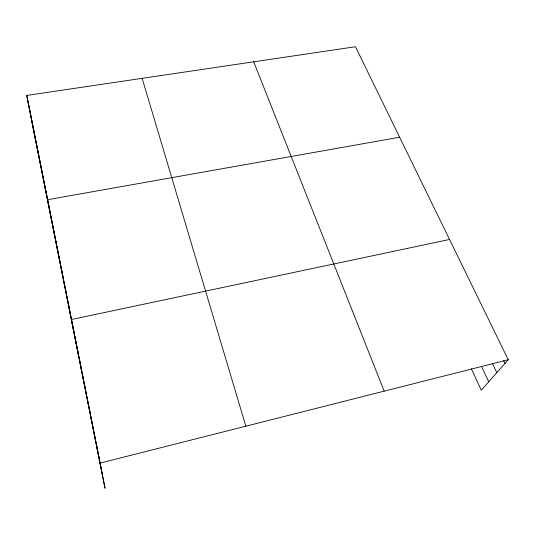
<?xml version="1.0" encoding="UTF-8"?>
<svg xmlns="http://www.w3.org/2000/svg" width="535" height="535" viewBox="0 0 535 535"><rect width="100%" height="100%" fill="white"/><g stroke="black" fill="none" stroke-linecap="round" stroke-linejoin="round"><path stroke-width="0.8" d="M35.557 139.943L26.75 95.431L355.474 46.732L508.25 359.741L481.259 390.229L471.382 368.782M508.25 359.741L100.092 463.096L105.02 488.268L33.103 127.531M449.547 239.473L71.449 319.509L78.224 353.896M399.638 137.214L47.555 199.715L56.436 244.281M503.669 360.637L505.007 363.399M492.534 363.726L496.794 372.681M481.888 367.177L488.729 381.789M253.697 61.813L384.183 391.159M142.143 78.337L245.853 426.188M26.75 95.431L100.687 466.139M30.462 114.209L102.192 473.836M27.88 101.108L28.923 106.385M29.024 106.839L30.067 112.089M30.181 112.624L31.217 117.854M31.344 118.462L32.374 123.672M32.521 124.361L33.544 129.544M94.628 435.717L95.27 438.994M91.09 417.982L91.766 421.406M92.849 426.803L93.511 430.147M84.256 383.702L84.978 387.38M85.934 392.128L86.643 395.746M87.633 400.648L88.335 404.206M89.352 409.268L90.04 412.752M77.715 350.906L78.484 354.825M79.32 358.972L80.083 362.83M80.945 367.124L81.694 370.929M82.591 375.363L83.326 379.108M68.413 304.301L69.249 308.534M69.924 311.865L70.747 316.051M58.282 253.516L59.184 258.057M59.686 260.545L60.575 265.052M61.104 267.654L61.986 272.114M62.535 274.829L63.411 279.25M63.986 282.085L64.849 286.459M65.444 289.415L66.3 293.742M66.922 296.818L67.764 301.098M44.92 186.534L45.89 191.436M46.231 193.088L47.194 197.963M56.897 246.555L57.8 251.136M33.705 130.313L34.728 135.469M34.909 136.318L35.919 141.454M36.119 142.384L37.129 147.493M37.336 148.509L38.339 153.585M38.573 154.689L39.57 159.744M39.817 160.935L40.807 165.957M41.075 167.241L42.064 172.237M42.345 173.608L43.328 178.576M43.629 180.041L44.606 184.97M96.427 444.739L97.056 447.942M98.253 453.861L98.861 456.99"/></g></svg>
